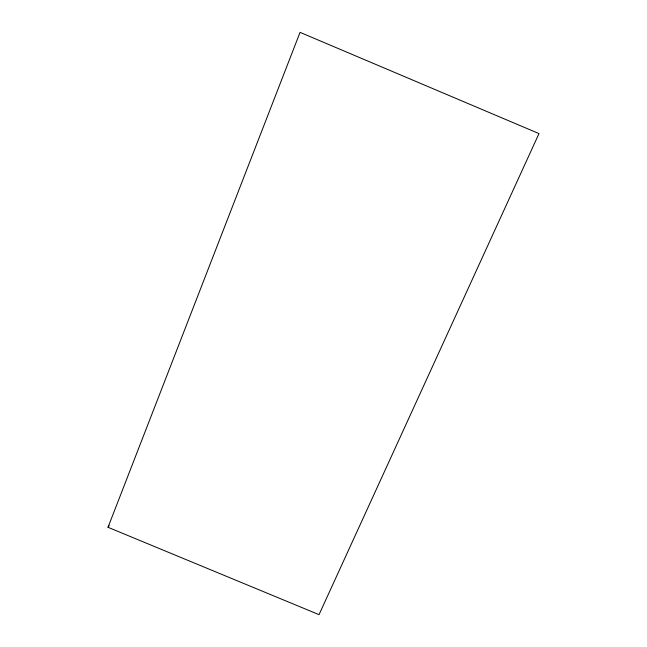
<?xml version="1.0" encoding="UTF-8"?>
<svg xmlns="http://www.w3.org/2000/svg" width="647" height="647" viewBox="0 0 647 647"><rect width="100%" height="100%" fill="white"/><g stroke="black" fill="none" stroke-linecap="round" stroke-linejoin="round"><path stroke-width="0.97" d="M108.017 527.297L300.054 32.35L538.983 133.589L319.036 614.65L108.017 527.297L109.165 525.712"/></g></svg>
